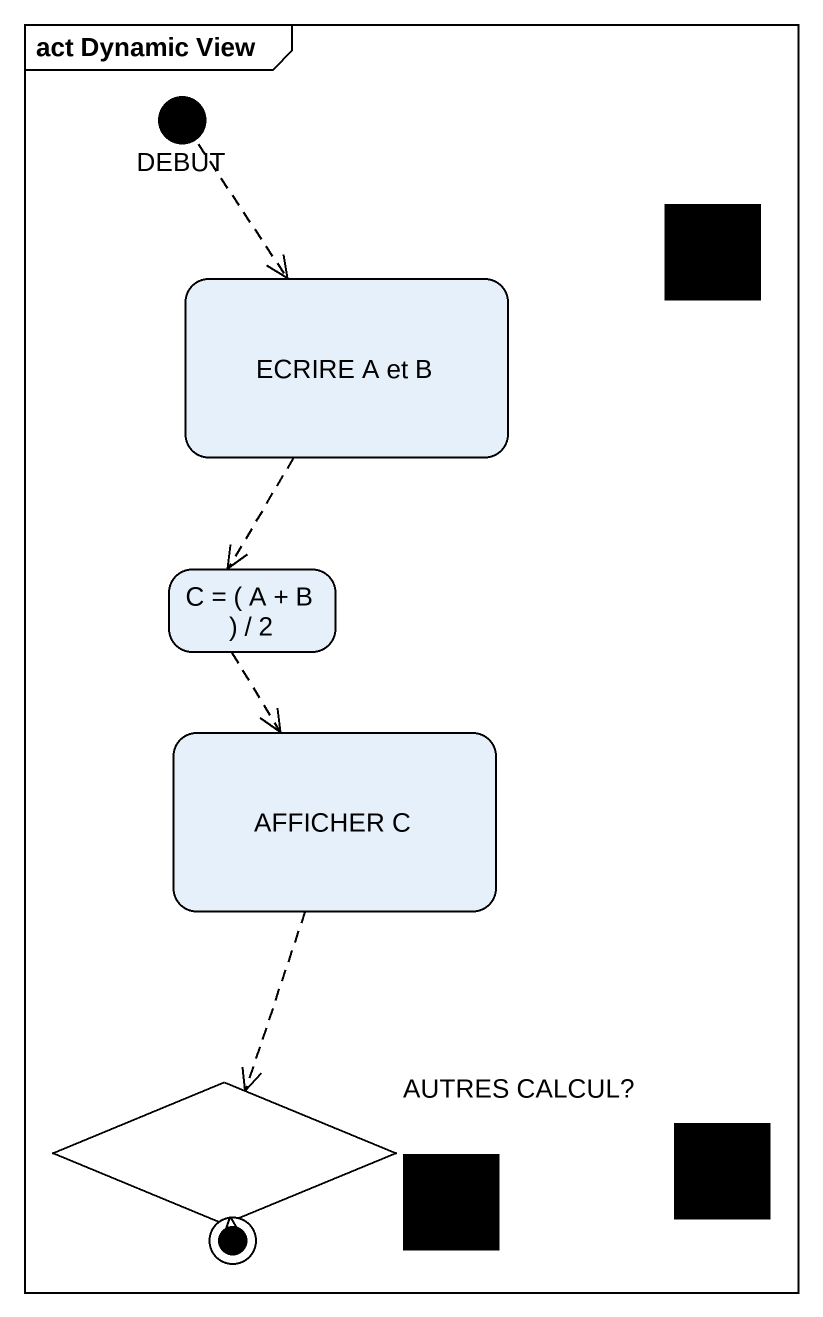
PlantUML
@startuml
mainframe act Dynamic View
hide empty description
state DEBUT <<start>>
state fork1 <<fork>>
state "ECRIRE A et B" as ECRIRE_A_et_B
state "C = ( A + B ) / 2" as C_A_B_2
state "AFFICHER C" as AFFICHER_C
state "AUTRES CALCUL?" as AUTRES_CALCUL <<choice>>
state fork2 <<fork>>
state fork3 <<fork>>
DEBUT -[dashed]-> ECRIRE_A_et_B
ECRIRE_A_et_B -[dashed]-> C_A_B_2
C_A_B_2 -[dashed]-> AFFICHER_C
AFFICHER_C -[dashed]-> AUTRES_CALCUL
AUTRES_CALCUL -[dashed]-> [*]
@enduml
